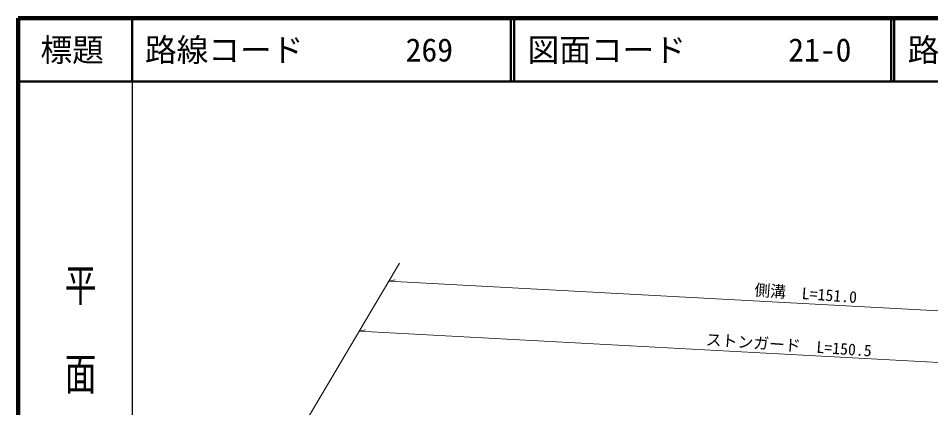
# Model space of a CAD drawing. Units: millimetres, scale not verified. Extents: x 40000 to 680000, y 20000 to 380000.
# Drawn here: x 40000 to 184022, y 318540 to 380000 of the extents above; entities that cross this region are included whole.
import ezdxf
from ezdxf.enums import TextEntityAlignment as Align

# ---------------------------------------------------------------- set-up
doc = ezdxf.new("R2010")
doc.units = ezdxf.units.MM
doc.header["$LTSCALE"] = 1000
for name, color, linetype, lineweight in [('M-STR-HTXT', 7, 'Continuous', 13), ('M-TTL', 2, 'Continuous', 140), ('M-TTL-BAND', 7, 'Continuous', 25), ('M-TTL-LINE', 7, 'Continuous', 50)]:
    doc.layers.add(name, color=color, linetype=linetype, lineweight=lineweight)
doc.layers.add('M-TTL-TXT', color=7, linetype='Continuous')
doc.styles.add('@ＭＳ ゴシック', font='')
doc.styles.add('ＭＳ ゴシック', font='')
doc.styles.get('@ＭＳ ゴシック').set_extended_font_data('@MS Gothic')
doc.styles.get('ＭＳ ゴシック').set_extended_font_data('MS Gothic')

msp = doc.modelspace()

# ---------------------------------------------------------------- linework, layer by layer
at = {"layer": 'M-STR-HTXT'}
for p, q in [((75507, 299711), (100163, 341349)), ((98494, 338530), (99506, 338726)), ((98494, 338530), (224400, 331725)), ((93815, 330628), (94827, 330824)), ((93815, 330628), (223887, 323598))]:
    msp.add_line(p, q, dxfattribs=at)
at = {"layer": 'M-TTL'}
for p, q in [((40000, 380000), (40000, 20000)), ((680000, 380000), (40000, 380000))]:
    msp.add_line(p, q, dxfattribs=at)
at = {"layer": 'M-TTL-BAND'}
msp.add_line((58000, 370000), (58000, 20000), dxfattribs=at)
at = {"layer": 'M-TTL-LINE'}
for p, q in [((58000, 380000), (58000, 370000)), ((117750, 380000), (117750, 370000)), ((118250, 380000), (118250, 370000)), ((177750, 380000), (177750, 370000)), ((178250, 380000), (178250, 370000)), ((40000, 370000), (680000, 370000))]:
    msp.add_line(p, q, dxfattribs=at)

# ---------------------------------------------------------------- texts
at = {"layer": 'M-STR-HTXT', "style": 'ＭＳ ゴシック'}
for s, rotation, p in [('側溝\u3000L=151.0', 355.748, (164181, 335110)), ('ストンガード  L=150.5', 356.06, (161517, 326969))]:
    msp.add_text(s, height=1833, rotation=rotation, dxfattribs=at).set_placement(p, align=Align.BOTTOM_CENTER)
at = {"layer": 'M-TTL-BAND', "style": '@ＭＳ ゴシック', "width": 1.4}
msp.add_text('平  面  図', height=3666, rotation=270, dxfattribs=at).set_placement((49777, 306475), align=Align.MIDDLE_RIGHT)
at = {"layer": 'M-TTL-TXT', "style": 'ＭＳ ゴシック'}
msp.add_text('標題', height=3666, dxfattribs=at).set_placement((48500, 375000), align=Align.MIDDLE_CENTER)
for s, p in [('路線コード', (60000, 375000)), ('路 線 名', (180380, 375000)), ('269', (101142, 375000)), ('図面コード', (120380, 375000)), ('21-0', (161521, 375000))]:
    msp.add_text(s, height=3666, dxfattribs=at).set_placement(p, align=Align.MIDDLE_LEFT)

doc.saveas('drawing.dxf')
